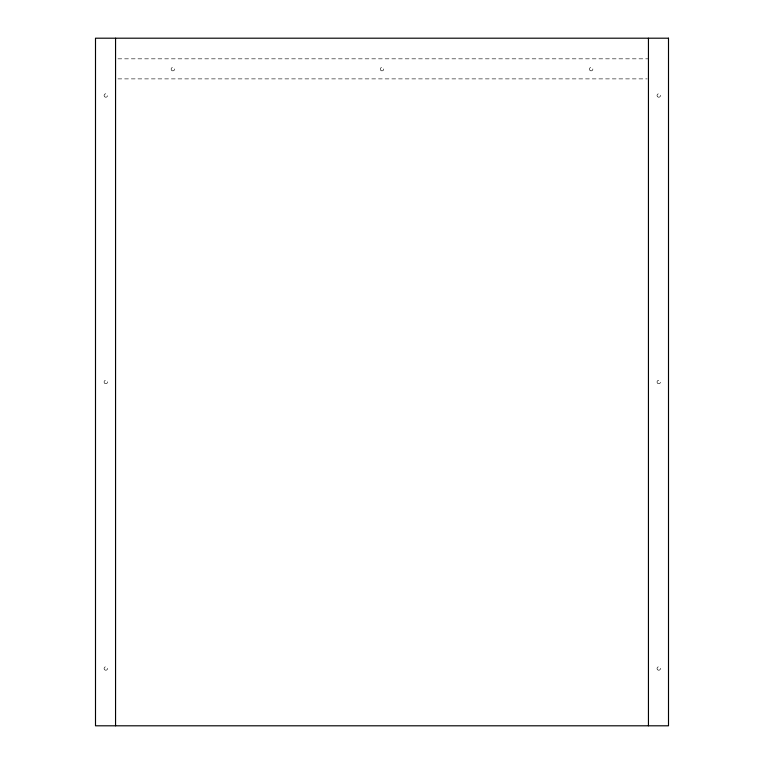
<?xml version="1.0" encoding="UTF-8"?>
<svg xmlns="http://www.w3.org/2000/svg" width="764" height="764" viewBox="0 0 764 764"><rect width="100%" height="100%" fill="white"/><g stroke="black" fill="none" stroke-linecap="round" stroke-linejoin="round"><path stroke-width="0.57" stroke-dasharray="3.82 2.86" d="M117.942 58.828L648.445 58.828M117.942 78.883L647.251 78.883M381.141 70.632A1.719 1.719 0 0 0 383.719 69.142A1.719 1.719 0 0 0 381.141 67.652A1.719 1.719 0 0 0 381.141 70.632M590.285 70.632A1.719 1.719 0 0 0 592.864 69.142A1.719 1.719 0 0 0 590.285 67.652A1.719 1.719 0 0 0 590.285 70.632M171.995 70.632A1.719 1.719 0 0 0 174.574 69.142A1.719 1.719 0 0 0 171.995 67.652A1.719 1.719 0 0 0 171.995 70.632M657.546 383.213A1.719 1.719 0 0 0 660.421 382.449A1.719 1.719 0 0 0 658.31 380.338A1.719 1.719 0 0 0 657.546 383.213M657.899 96.99A1.719 1.719 0 0 0 660.478 95.5A1.719 1.719 0 0 0 657.899 94.01A1.719 1.719 0 0 0 657.899 96.99M657.899 669.99A1.719 1.719 0 0 0 660.478 668.5A1.719 1.719 0 0 0 657.899 667.01A1.719 1.719 0 0 0 657.899 669.99M104.954 383.49A1.719 1.719 0 0 0 107.533 382A1.719 1.719 0 0 0 104.954 380.51A1.719 1.719 0 0 0 104.954 383.49M104.601 96.713A1.719 1.719 0 0 0 107.476 95.949A1.719 1.719 0 0 0 105.365 93.838A1.719 1.719 0 0 0 104.601 96.713M104.954 669.99A1.719 1.719 0 0 0 107.533 668.5A1.719 1.719 0 0 0 104.954 667.01A1.719 1.719 0 0 0 104.954 669.99"/><path stroke-width="1.15" d="M648.445 38.2L648.445 725.8M115.555 38.2L115.555 725.8M668.5 38.2L95.5 38.2L95.5 725.8L668.5 725.8L668.5 38.2"/></g></svg>
